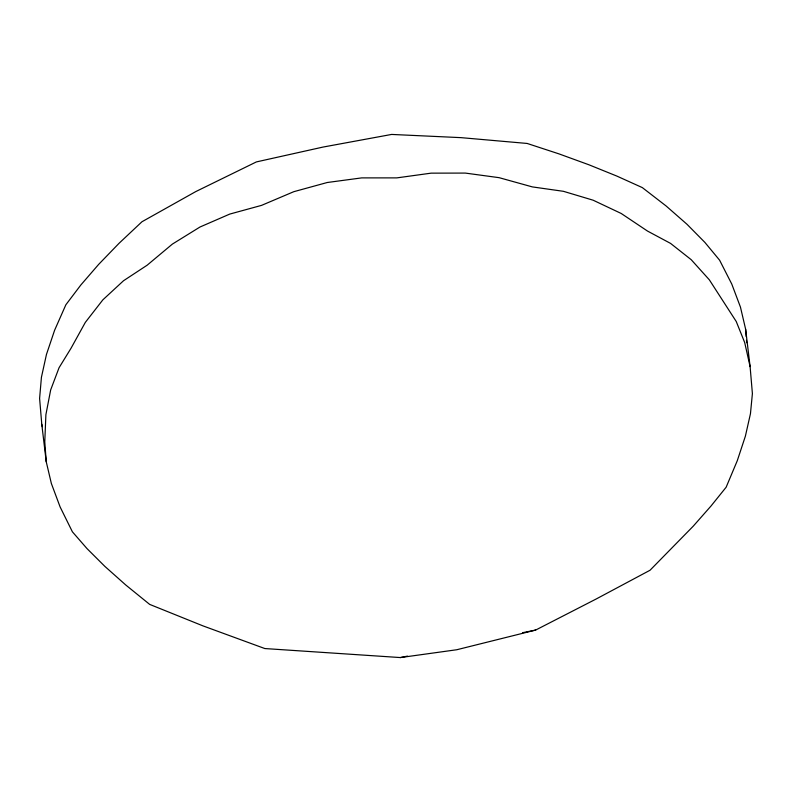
<?xml version="1.0" encoding="UTF-8"?>
<svg xmlns="http://www.w3.org/2000/svg" width="792" height="792" viewBox="0 0 792 792"><rect width="100%" height="100%" fill="white"/><g stroke="black" fill="none" stroke-linecap="round" stroke-linejoin="round"><path stroke-width="1.19" d="M535.63 630.076L596.079 599.049L650.034 570.25L693.208 526.215L711.018 506.009L726.145 487.209L737.283 460.697L745.391 436.144L750.45 413.731L752.4 393.584L750.103 366.637L745.628 329.215L740.461 307.128L731.768 284.051L719.601 260.182L704.88 242.401L686.991 224.275L666.092 205.96L642.332 187.605L616.76 176.042L588.882 164.766L558.944 153.866L527.165 143.451L461.083 137.65L391.624 134.432L323.037 147.065L256.37 161.924L195.763 191.585L141.966 221.75L119.067 243.283L98.644 264.409L80.853 284.971L65.855 304.791L54.608 330.254L46.451 354.469L41.431 377.259L39.6 398.416L41.778 424.304L46.243 461.776L51.361 483.496L60.093 506.9L72.399 531.818L87.001 548.589L104.831 566.359L125.77 585.001L149.668 604.395L202.94 625.868L264.835 648.549L400.376 657.568L456.796 649.737L535.63 630.076L522.631 632.689M400.376 657.568L407.464 656.113M41.778 424.304L42.322 426.68M750.103 366.637L744.698 342.57L736.243 321.512L709.345 279.823L691.228 259.707L670.577 243.411L647.51 231.066L621.205 213.474L593.119 200.198L563.439 191.317L532.343 186.902L499.118 177.675L465.31 173.082L431.135 173.151L396.812 177.883L361.667 177.893L327.254 182.506L293.812 191.684L261.548 205.375L229.769 214.078L199.98 227.017L172.379 244.094L147.154 265.201L123.512 280.744L102.851 299.851L85.318 322.403L71.032 348.242L59.063 367.716L50.668 389.921L45.896 414.681L44.778 441.867L46.243 461.776M745.628 329.215L746.193 336.6M746.47 340.283L746.658 342.748"/></g></svg>
